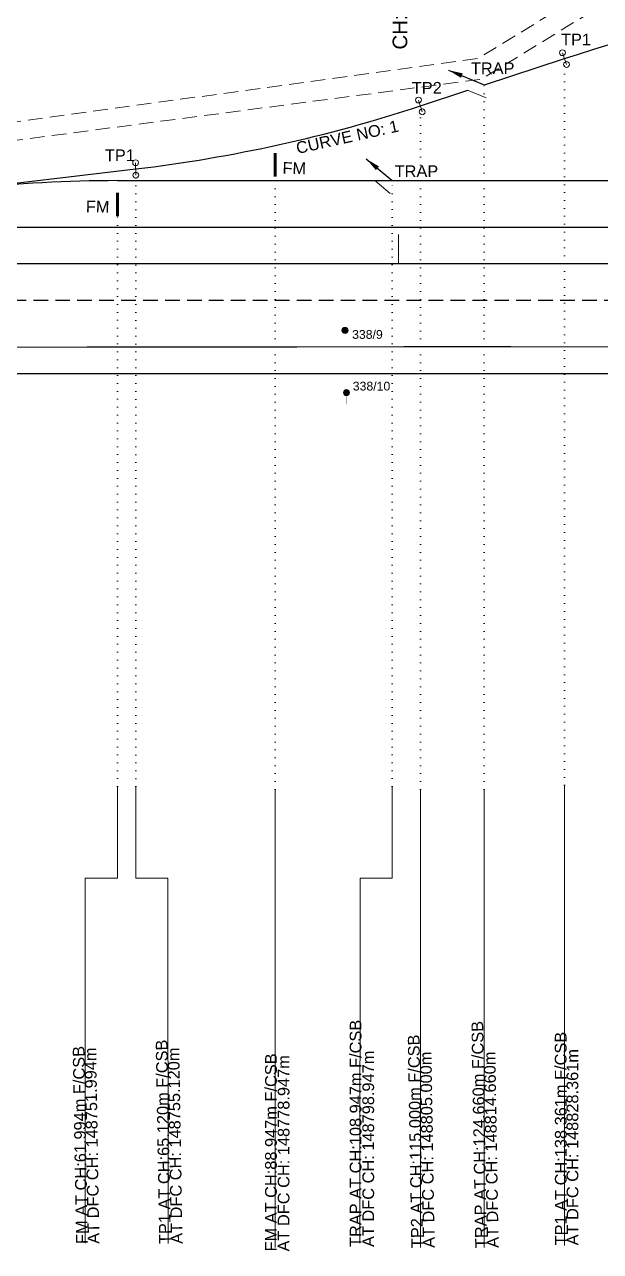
# Model space of a CAD drawing. Header units: metres. Extents: x 592467 to 614288, y 3398001 to 3402649.
# Drawn here: x 594787.9 to 594886.3, y 3398550.6 to 3398760.2 of the extents above; entities that cross this region are included whole.
import ezdxf
from ezdxf.enums import TextEntityAlignment as Align

# ---------------------------------------------------------------- set-up
doc = ezdxf.new("R2010")
doc.units = ezdxf.units.M
doc.header["$MEASUREMENT"] = 0
for name, pattern in [('DASHED', [0.75, 0.5, -0.25]), ('DASHED2', [0.375, 0.25, -0.125]), ('DOT', [0.25, 0, -0.25])]:
    doc.linetypes.add(name, pattern=pattern)
doc.layers.get('0').update_dxf_attribs({"lineweight": 0})
for name, color, linetype, lineweight in [('A-HATCH 1', 8, 'Continuous', 5), ('Bounary Dim', 10, 'Continuous', 13), ('Cardinal_Leader', 10, 'Continuous', 0), ('Cart Track', 34, 'Continuous', 0), ('Existing IR Track', 143, 'Continuous', 0), ("NEW CHAWAPAIL STN. SRJ's", 10, 'Continuous', 0), ("NEW KHANNA CROSSING STN. SRJ's", 10, 'Continuous', 0), ('OHE MAST', 7, 'Continuous', 0), ('OHE MAST TEXT', 7, 'Continuous', 0), ('Proposed Chainage', 10, 'Continuous', 0), ('Proposed Curve_Details', 10, 'Continuous', 0), ('PROPOSED FEATURES', 1, 'Continuous', 0), ('Proposed TPTC Chainages', 10, 'Continuous', 0)]:
    doc.layers.add(name, color=color, linetype=linetype, lineweight=lineweight)
doc.layers.add('IR PROPOSALS', color=190, linetype='Continuous')
doc.layers.add('NEW KHANNA LOOP LINES', color=1, linetype='Continuous')
doc.styles.add('ARIAL', font='arial.ttf')
doc.styles.get("Standard").update_dxf_attribs({"font": 'arial.ttf'})
doc.styles.add('Style-Arial', font='arial.ttf')
doc.dimstyles.new('ISO-25', dxfattribs={"dimtxt": 2.5, "dimasz": 2.5, "dimexe": 1.25, "dimexo": 0.625, "dimtad": 1, "dimtxsty": 'Standard', "dimcen": 2.5, "dimadec": 0, "dimazin": 0, "dimtfac": 1, "dimtmove": 0, "dimatfit": 3, "dimfxl": 1, "dimarcsym": 0})
pattern_1 = [(14.69368463, (-739821.8075, 476820.7955), (-0.483205778, 1.842698341), []), (14.69368463, (-739820.6445, 476820.1157), (-0.483205778, 1.842698341), [0.9525, -0.47625])]

# ---------------------------------------------------------------- blocks, each defined once
blk = doc.blocks.new('OHE MAST')
at = {"layer": 'OHE MAST'}
h = blk.add_hatch(color=256, dxfattribs=at)
edge = h.paths.add_edge_path()
edge.add_arc((0, 0), 0.514, 0, 360)
at = {"layer": 'OHE MAST', "lineweight": 13, "const_width": 0.01, "flags": 128}
for points in [[(1.5, 3.5), (1.5, 2), (-1.5, 2), (-1.5, 3.5)], [(0, 2), (0, 0)]]:
    blk.add_lwpolyline(points, dxfattribs=at)
at = {"layer": 'OHE MAST'}
blk.add_circle((0, 0), 0.514, dxfattribs=at)
blk = doc.blocks.new('STN BLDG')
at = {"layer": 'PROPOSED FEATURES', "lineweight": 0}
h = blk.add_hatch(dxfattribs=at)
h.set_pattern_fill('AR-CONC', color=1, scale=0.5, angle=0.556)
h.set_pattern_definition([(50.556, (-1.4457, 0.445), (3.58918, -0.27894), [0.375, -4.125]), (355.556, (-1.4457, 0.445), (-0.73022, 3.75405), [0.3, -3.3]), (101.0075, (-1.1466, 0.4218), (2.85896, 3.4751), [0.3187, -3.5057]), (46.74, (-1.4554, 1.445), (5.344, -0.77577), [0.5625, -6.1875]), (97.192, (-1.01, 1.3803), (4.6258, 4.9157), [0.47805, -5.25857]), (351.74, (-1.4554, 1.445), (4.6258, 4.9157), [0.45, -4.95]), (21.556, (-0.953, 1.1998), (3.00393, -1.98404), [0.375, -4.125]), (326.556, (-0.953, 1.2), (1.18133, 3.63739), [0.3, -3.3]), (72.0075, (-0.7027, 1.0345), (4.18526, 1.65335), [0.3187, -3.5057]), (38.056, (-1.4457, 0.445), (0.044644, 1.66498), [0, -3.26, 0, -3.35, 0, -3.3125]), (8.056, (-1.4457, 0.445), (1.29615, 1.98473), [0, -1.91, 0, -3.185, 0, -1.2625]), (328.056, (-2.5606, 0.4342), (2.67008, -0.086868), [0, -1.25, 0, -3.9, 0, -5.175]), (318.056, (-3.0606, 0.4294), (2.91094, 0.5288), [0, -1.625, 0, -2.59, 0, -3.675])])
h.paths.add_polyline_path([(-34.11, -5.4), (-36.13, -8.85), (7.04, -34.08), (9.06, -30.63)])
h.paths.add_polyline_path([(-14.14, -17.62), (-24.24, -11.65), (-25.8, -14.29), (-15.7, -20.26)], flags=24)
at = {"layer": 'PROPOSED FEATURES', "ltscale": 0.2}
h = blk.add_hatch(dxfattribs=at)
h.set_pattern_fill('ANSI33', color=256, scale=0.3, angle=-30.3063)
h.set_pattern_definition(pattern_1)
h.paths.add_polyline_path([(-28.94, -34.73), (-31.37, -38.88), (-27.49, -41.15), (-25.06, -37), (4.49, -54.27), (8.05, -48.18), (4.43, -46.06), (3.42, -47.79), (-33.04, -26.48), (-32.03, -24.75), (-46.19, -16.47), (-49.75, -22.57)])
at = {"layer": 'PROPOSED FEATURES', "lineweight": 0}
h = blk.add_hatch(dxfattribs=at)
h.set_pattern_fill('AR-CONC', color=1, scale=0.5, angle=0.556)
h.set_pattern_definition([(50.55601006, (-448588.5823, -3388831.699), (3.589176801, -0.2789442442), [0.375, -4.125]), (355.55601006, (-448588.5823, -3388831.699), (-0.730220567, 3.75405133), [0.3, -3.3]), (101.00745452, (-448588.2832, -3388831.7224), (2.858956223, 3.475107047), [0.31870096, -3.50571056]), (46.74021006, (-448588.592, -3388830.699), (5.343986436, -0.7757745995), [0.5625, -6.1875]), (97.19164555, (-448588.1467, -3388830.764), (4.625825187, 4.915713719), [0.47805171, -5.2585688]), (351.74017405, (-448588.592, -3388830.699), (4.625825184, 4.9157137166), [0.45, -4.950000005]), (21.55601006, (-448588.0896, -3388830.9443), (3.0039299094, -1.984037575), [0.375, -4.125]), (326.55601006, (-448588.0896, -3388830.9443), (1.181334901, 3.6373852306), [0.3, -3.3]), (72.0074548, (-448587.8393, -3388831.1096), (4.185264774, 1.6533476474), [0.31870095, -3.50571056]), (38.056010056, (-448588.5823, -3388831.6991), (0.0446443144, 1.66498089634), [0, -3.26, 0, -3.35, 0, -3.3125]), (8.056010056, (-448588.5823, -3388831.6991), (1.296148791, 1.98472990895), [0, -1.91, 0, -3.185, 0, -1.2625]), (328.056010056, (-448589.6973, -3388831.71), (2.670080873, -0.0868678403), [0, -1.25, 0, -3.9, 0, -5.175]), (318.05601006, (-448590.1972, -3388831.7148), (2.9109364281, 0.5287976942), [0, -1.625, 0, -2.59, 0, -3.675])])
h.paths.add_polyline_path([(-14.18, -21.68), (-19.5, -18.57), (-24.88, -27.77), (-19.56, -30.88)])
at = {"layer": 'PROPOSED FEATURES', "ltscale": 0.2}
h = blk.add_hatch(dxfattribs=at)
h.set_pattern_fill('ANSI33', color=256, scale=0.3, angle=-30.3063)
h.set_pattern_definition(pattern_1)
h.paths.add_polyline_path([(-61.61, -29.52), (-55.9, -32.86), (-51.52, -25.36), (-57.23, -22.02)])
at = {"layer": 'A-HATCH 1', "color": 1, "lineweight": 25}
blk.add_lwpolyline([(-20.93, -62.58), (-50.71, -45.18)], dxfattribs=at)
at = {"layer": 'PROPOSED FEATURES', "color": 1, "lineweight": 25}
blk.add_lwpolyline([(-34.11, -5.4), (-36.13, -8.85), (7.04, -34.08), (9.06, -30.63)], close=True, dxfattribs=at)
at = {"layer": 'PROPOSED FEATURES', "color": 1, "linetype": 'DASHED2', "lineweight": 25, "ltscale": 5}
blk.add_lwpolyline([(-46.19, -16.47), (-52, -13.08), (-57.23, -22.02)], dxfattribs=at)
at = {"layer": 'PROPOSED FEATURES', "color": 1, "lineweight": 25}
for points in [[(-54.59, -42.91), (-59.84, -39.84), (-55.8, -32.92), (-61.61, -29.52), (-57.23, -22.02), (-51.42, -25.42), (-46.19, -16.47), (-25.38, -28.63), (-24.93, -27.86), (-19.61, -30.97), (-20.06, -31.74), (8.05, -48.18), (-5.6, -71.54), (-17.05, -64.85)], [(-49.75, -22.57), (-28.94, -34.73), (-31.37, -38.88), (-27.49, -41.15), (-25.06, -37), (4.49, -54.27)], [(-32.03, -24.75), (-33.04, -26.48), (3.42, -47.79), (4.43, -46.06)], [(-51.42, -25.42), (-55.8, -32.92)]]:
    blk.add_lwpolyline(points, dxfattribs=at)
at = {"layer": 'PROPOSED FEATURES', "color": 1, "linetype": 'Continuous', "lineweight": 25, "flags": 128}
for points in [[(-24.88, -27.77), (-19.5, -18.57)], [(-19.61, -30.97), (-14.18, -21.68)]]:
    blk.add_lwpolyline(points, dxfattribs=at)
at = {"layer": 'PROPOSED FEATURES', "lineweight": 13}
blk.add_text('50Mx4M', height=2, rotation=149.4541, dxfattribs=at).set_placement((-19.81, -16.06), align=Align.MIDDLE_CENTER)
at = {"layer": 'PROPOSED FEATURES', "style": 'Style-Arial'}
for s, p in [('(69.650X27.060m)', (-1.44, -58.85)), ('BUILDING (DFC)', (-3.4, -61.66)), ('PROPOSED.STN.', (-4.41, -64.49))]:
    blk.add_text(s, height=2.5, rotation=149.1276, dxfattribs=at).set_placement(p)
blk = doc.blocks.new('TRAP')
at = {"linetype": 'Continuous', "lineweight": 13, "flags": 128}
for points in [[(1.29, -0.77), (0.15, 2.47)], [(-1.29, 0.77), (-0.15, -2.47)]]:
    blk.add_lwpolyline(points, dxfattribs=at)

msp = doc.modelspace()

# ---------------------------------------------------------------- linework, layer by layer
at = {"layer": 'Bounary Dim', "lineweight": 30, "flags": 128}
msp.add_lwpolyline([(593380.4599, 3398719.3392), (596257.2655, 3398719.3392)], dxfattribs=at)
at = {"layer": 'Cardinal_Leader', "color": 190, "linetype": 'Continuous', "lineweight": 13}
for p, q in [((594880.505, 3398753.3639), (594879.8094, 3398755.3677)), ((594855.8587, 3398745.2628), (594855.2141, 3398747.2835)), ((594806.9342, 3398734.4522), (594806.8979, 3398736.573))]:
    msp.add_line(p, q, dxfattribs=at)
for centre in [(594879.8094, 3398755.3677), (594880.505, 3398753.3639), (594855.2141, 3398747.2835), (594855.8587, 3398745.2628), (594806.8964, 3398736.5729), (594806.9327, 3398734.4521)]:
    msp.add_circle(centre, 0.5, dxfattribs=at)
at = {"layer": 'Cart Track', "color": 3, "linetype": 'DASHED', "lineweight": 18, "ltscale": 5, "flags": 128}
for points in [[(595007.0405, 3398838.8006), (594924.5119, 3398790.5483), (594865.3889, 3398754.3726), (594698.5395, 3398731.5201)], [(595010.6851, 3398837.1088), (594926.206, 3398787.7162), (594865.9393, 3398750.8406), (594699.1003, 3398728.942)]]:
    msp.add_lwpolyline(points, dxfattribs=at)
at = {"layer": 'Existing IR Track', "color": 0, "lineweight": 30, "flags": 128}
for points in [[(594595.4666, 3398705.0415), (594606.807, 3398705.0293), (594627.8349, 3398705.0342), (594648.6261, 3398705.0392), (594667.7494, 3398705.0277), (594686.6524, 3398705.0163), (594702.7697, 3398705.0315), (594718.5977, 3398705.0465), (594737.7414, 3398705.057), (594756.7565, 3398705.0674), (594777.7572, 3398705.0826), (594798.6304, 3398705.0978), (594816.6041, 3398705.117), (594834.4416, 3398705.1362), (594852.7319, 3398705.153), (594870.9979, 3398705.1695), (594890.6858, 3398705.134)], [(594595.4102, 3398700.5674), (594606.8648, 3398700.5557), (594627.7791, 3398700.5687), (594648.6223, 3398700.5816), (594667.6926, 3398700.562), (594686.7293, 3398700.5423), (594702.7138, 3398700.5521), (594718.6399, 3398700.5618), (594737.6862, 3398700.5756), (594756.6147, 3398700.5894), (594777.701, 3398700.5838), (594816.5468, 3398700.5798), (594834.3072, 3398700.5815), (594852.6728, 3398700.5686), (594870.9576, 3398700.5557), (594890.63, 3398700.5594)]]:
    msp.add_lwpolyline(points, dxfattribs=at)
at = {"layer": 'IR PROPOSALS', "lineweight": 30}
msp.add_line((594803.79, 3398733.5142), (595889.9258, 3398733.5142), dxfattribs=at)
for points in [[(594866.4801, 3398749.8702), (594880.1572, 3398754.3658, -0.08107827), (594959.7301, 3398766.8662), (595719.738, 3398766.8662, -0.07561791), (595808.9376, 3398753.2984), (595815.9854, 3398751.1036)], [(594709.5149, 3398725.5892, 0.02952039), (594736.876, 3398727.206), (594806.9161, 3398735.5126, 0.04992096), (594855.5364, 3398746.2732), (594863.6681, 3398748.946)]]:
    msp.add_lwpolyline(points, format="xyb", dxfattribs=at)
at = {"layer": 'IR PROPOSALS', "linetype": 'Continuous', "lineweight": 30, "const_width": 0.5, "flags": 128}
for points in [[(594830.7431, 3398734.2057), (594830.7431, 3398738.2119)], [(594803.79, 3398727.3895), (594803.79, 3398731.4562)]]:
    msp.add_lwpolyline(points, dxfattribs=at)
at = {"layer": 'IR PROPOSALS', "lineweight": 30}
msp.add_arc((594803.8569, 3398498.9879), 234.5262, 90.016344, 96.293261, dxfattribs=at)
at = {"layer": "NEW CHAWAPAIL STN. SRJ's", "color": 190, "linetype": 'DOT', "lineweight": 18, "ltscale": 5, "flags": 128}
for points in [[(594880.1572, 3398630.2201), (594880.1572, 3398754.3658)], [(594866.4558, 3398629.5184), (594866.4558, 3398749.8802)], [(594855.5364, 3398629.5184), (594855.5364, 3398746.2732)], [(594806.9161, 3398629.9998), (594806.9161, 3398735.5126)], [(594830.7431, 3398629.5184), (594830.7431, 3398734.2057)], [(594850.7431, 3398630.0084), (594850.7431, 3398733.5142)], [(594803.79, 3398630.0084), (594803.79, 3398727.3895)]]:
    msp.add_lwpolyline(points, dxfattribs=at)
at = {"layer": "NEW KHANNA CROSSING STN. SRJ's", "color": 190, "linetype": 'Continuous', "lineweight": 18, "flags": 128}
for points in [[(594798.2536, 3398551.9905), (594798.2877, 3398614.3353), (594803.79, 3398614.3352), (594803.79, 3398630.0084)], [(594812.4524, 3398551.9818), (594812.4184, 3398614.3352), (594806.9161, 3398614.3352), (594806.9161, 3398629.9998)], [(594830.7431, 3398551.2901), (594830.7431, 3398629.5184)], [(594845.2067, 3398551.9905), (594845.2408, 3398614.3353), (594850.7431, 3398614.3352), (594850.7431, 3398630.0084)], [(594855.5364, 3398551.2901), (594855.5364, 3398629.5184)], [(594866.4558, 3398551.2901), (594866.4558, 3398629.5184)], [(594880.1572, 3398551.6349), (594880.1572, 3398630.2201)]]:
    msp.add_lwpolyline(points, dxfattribs=at)
at = {"layer": 'NEW KHANNA LOOP LINES', "linetype": 'Continuous', "lineweight": 25, "flags": 128}
msp.add_lwpolyline([(594773.3894, 3398725.5892), (595845.7194, 3398725.5892)], dxfattribs=at)
at = {"layer": 'NEW KHANNA LOOP LINES', "linetype": 'DASHED', "lineweight": 25, "ltscale": 5, "flags": 128}
msp.add_lwpolyline([(594635.6794, 3398713.0892), (595647.7749, 3398713.0892)], dxfattribs=at)
at = {"layer": 'Proposed Chainage', "linetype": 'Continuous', "lineweight": 0, "flags": 128}
msp.add_lwpolyline([(594851.7959, 3398724.3392), (594851.7959, 3398719.3392)], dxfattribs=at)

# ---------------------------------------------------------------- block references
at = {"layer": 'IR PROPOSALS'}
for p, rotation in [((594865.0256, 3398749.428), 228.4079319435733), ((594849.2431, 3398733.5142), 210.8623254095696)]:
    msp.add_blockref('TRAP', p, dxfattribs=dict(at, rotation=rotation))
at = {"layer": 'OHE MAST'}
for p, rotation in [((594842.6667, 3398707.9295), 6.422904453660895e-05), ((594842.9208, 3398697.302), 180.0000642290445)]:
    msp.add_blockref('OHE MAST', p, dxfattribs=dict(at, rotation=rotation))
at = {"layer": 'PROPOSED FEATURES', "rotation": 210.979233574599}
msp.add_blockref('STN BLDG', (594741.765, 3398719.3392), dxfattribs=at)

# ---------------------------------------------------------------- texts
at = {"layer": 'IR PROPOSALS', "style": 'ARIAL'}
for s, p in [('TP1', (594879.5731, 3398756.6156)), ('TRAP ', (594864.1793, 3398751.6945)), ('TP2', (594854.0788, 3398748.3639)), ('TP1', (594801.6456, 3398736.8364)), ('TRAP ', (594851.1453, 3398734.1175))]:
    msp.add_text(s, height=2, rotation=0.116908, dxfattribs=at).set_placement(p)
at = {"layer": 'IR PROPOSALS', "insert": (594831.9885, 3398735.6844), "char_height": 2, "attachment_point": 4, "rotation": 358.979234, "line_spacing_factor": 0.60036, "style": 'ARIAL'}
msp.add_mtext('FM', dxfattribs=at)
at = {"layer": 'IR PROPOSALS', "linetype": 'Continuous', "lineweight": 0, "insert": (594798.3956, 3398729.1158), "char_height": 2, "attachment_point": 4, "rotation": 358.979234, "line_spacing_factor": 0.60036, "style": 'ARIAL'}
msp.add_mtext('FM', dxfattribs=at)
at = {"layer": "NEW KHANNA CROSSING STN. SRJ's", "linetype": 'Continuous', "lineweight": 13, "char_height": 2, "width": 48.545418, "attachment_point": 4, "rotation": 89.999995, "line_spacing_factor": 0.648, "style": 'Style-Arial'}
for s, insert in [('TRAP AT CH:108.947m F/CSB\\PAT DFC CH: 148798.947m ', (594845.5699, 3398551.3572)), ('FM AT CH:88.947m F/CSB\\PAT DFC CH: 148778.947m ', (594831.107, 3398550.588))]:
    msp.add_mtext(s, dxfattribs=dict(at, insert=insert))
at = {"layer": 'OHE MAST TEXT', "style": 'ARIAL'}
for s, p in [('338/9', (594843.8772, 3398706.4928)), ('338/10', (594843.993, 3398697.6649))]:
    msp.add_text(s, height=1.5, rotation=359.979234, dxfattribs=at).set_placement(p)
at = {"layer": 'Proposed Chainage', "color": 1, "lineweight": 0, "insert": (594852.0688, 3398755.9012), "char_height": 2.5, "attachment_point": 4, "rotation": 90, "line_spacing_factor": 0.6, "style": 'Style-Arial'}
msp.add_mtext('CH: 148800', dxfattribs=at)
at = {"layer": 'Proposed Curve_Details', "color": 190, "lineweight": 13, "style": 'ARIAL'}
msp.add_text('CURVE NO: 1', height=2, rotation=12.555405, dxfattribs=at).set_placement((594834.5608, 3398738.054))
at = {"layer": 'Proposed TPTC Chainages', "lineweight": 13, "char_height": 2, "attachment_point": 4, "line_spacing_factor": 0.6, "style": 'ARIAL'}
for s, insert, rotation in [('TRAP AT CH:124.660m F/CSB\\PAT DFC CH: 148814.660m', (594866.9376, 3398551.182), 90.979265), ('TP2 AT CH:115.000m F/CSB\\PAT DFC CH: 148805.000m', (594856.0182, 3398551.182), 90.979265), ('TP1 AT CH:138.361m F/CSB\\PAT DFC CH: 148828.361m', (594880.5557, 3398551.6352), 90.046897), ('FM AT CH:61.994m F/CSB\\PAT DFC CH: 148751.994m', (594798.7354, 3398551.8814), 90.979265), ('TP1 AT CH:65.120m F/CSB\\PAT DFC CH: 148755.120m', (594812.9342, 3398551.8737), 90.979265)]:
    msp.add_mtext(s, dxfattribs=dict(at, insert=insert, rotation=rotation))

# ---------------------------------------------------------------- leaders
at = {"layer": 'IR PROPOSALS', "lineweight": 30}
for points in [[(594860.3202, 3398752.3946), (594866.4558, 3398749.8802), (594866.4558, 3398749.8802)], [(594846.2967, 3398737.2226), (594850.7431, 3398733.5142), (594850.7431, 3398733.5142)]]:
    msp.add_leader(points, dimstyle='ISO-25', override={"dimtad": 0}, dxfattribs=at)

doc.saveas('drawing.dxf')
